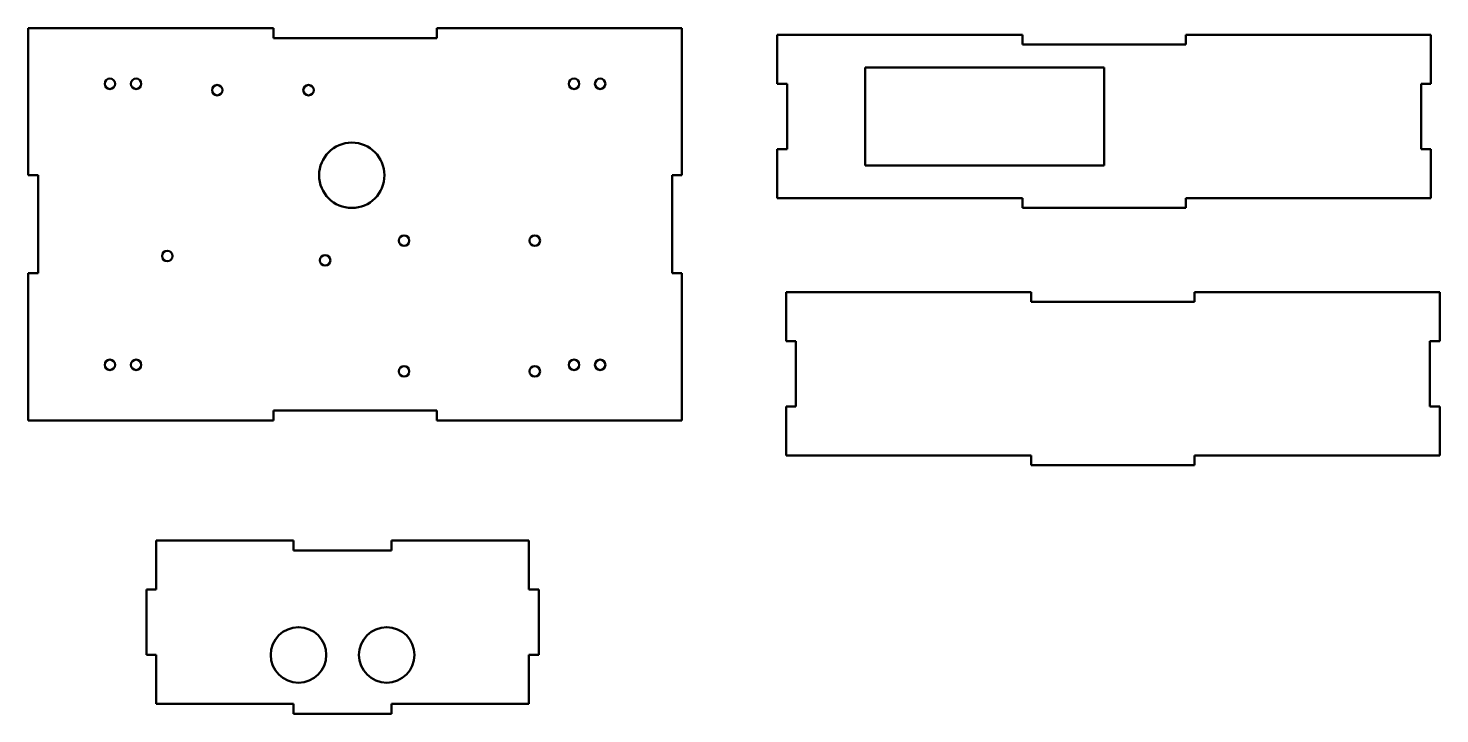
# Model space of a CAD drawing. Header units: millimetres. Extents: x 36 to 468, y 167 to 377.
import ezdxf

# ---------------------------------------------------------------- set-up
doc = ezdxf.new("R2010")
doc.units = ezdxf.units.MM
doc.layers.add('외형선(ISO)', color=7, linetype='Continuous', lineweight=50)

msp = doc.modelspace()

# ---------------------------------------------------------------- linework, layer by layer
at = {"layer": '외형선(ISO)'}
for p, q in [((36.24, 376.99), (36.24, 331.99)), ((111.24, 376.99), (36.24, 376.99)), ((111.24, 373.99), (111.24, 376.99)), ((236.24, 376.99), (161.24, 376.99)), ((161.24, 376.99), (161.24, 373.99)), ((236.24, 331.99), (236.24, 376.99)), ((161.24, 373.99), (111.24, 373.99)), ((265.43, 375), (265.43, 360)), ((340.43, 375), (265.43, 375)), ((340.43, 372), (340.43, 375)), ((390.43, 372), (340.43, 372)), ((390.43, 375), (390.43, 372)), ((465.43, 375), (390.43, 375)), ((465.43, 360), (465.43, 375)), ((292.33, 365), (365.43, 365)), ((292.33, 335), (292.33, 365)), ((365.43, 365), (365.43, 335)), ((265.43, 360), (268.43, 360)), ((268.43, 360), (268.43, 340)), ((462.43, 360), (465.43, 360)), ((462.43, 340), (462.43, 360)), ((265.43, 340), (265.43, 325)), ((268.43, 340), (265.43, 340)), ((465.43, 340), (462.43, 340)), ((465.43, 325), (465.43, 340)), ((365.43, 335), (292.33, 335)), ((36.24, 331.99), (39.24, 331.99)), ((39.24, 331.99), (39.24, 301.99)), ((233.24, 331.99), (236.24, 331.99)), ((233.24, 301.99), (233.24, 331.99)), ((265.43, 325), (340.43, 325)), ((340.43, 325), (340.43, 322)), ((390.43, 322), (390.43, 325)), ((390.43, 325), (465.43, 325)), ((340.43, 322), (390.43, 322)), ((39.24, 301.99), (36.24, 301.99)), ((36.24, 301.99), (36.24, 256.99)), ((236.24, 301.99), (233.24, 301.99)), ((236.24, 256.99), (236.24, 301.99)), ((268.15, 296.24), (268.15, 281.24)), ((343.15, 296.24), (268.15, 296.24)), ((343.15, 293.24), (343.15, 296.24)), ((393.15, 296.24), (393.15, 293.24)), ((468.15, 296.24), (393.15, 296.24)), ((468.15, 281.24), (468.15, 296.24)), ((393.15, 293.24), (343.15, 293.24)), ((268.15, 281.24), (271.15, 281.24)), ((271.15, 281.24), (271.15, 261.24)), ((465.15, 281.24), (468.15, 281.24)), ((465.15, 261.24), (465.15, 281.24)), ((111.24, 256.99), (111.24, 259.99)), ((111.24, 259.99), (161.24, 259.99)), ((161.24, 259.99), (161.24, 256.99)), ((268.15, 261.24), (268.15, 246.24)), ((271.15, 261.24), (268.15, 261.24)), ((468.15, 261.24), (465.15, 261.24)), ((468.15, 246.24), (468.15, 261.24)), ((36.24, 256.99), (111.24, 256.99)), ((161.24, 256.99), (236.24, 256.99)), ((268.15, 246.24), (343.15, 246.24)), ((343.15, 246.24), (343.15, 243.24)), ((393.15, 243.24), (393.15, 246.24)), ((393.15, 246.24), (468.15, 246.24)), ((343.15, 243.24), (393.15, 243.24)), ((117.43, 220.21), (75.43, 220.21)), ((75.43, 220.21), (75.43, 205.21)), ((117.43, 217.21), (117.43, 220.21)), ((147.43, 217.21), (117.43, 217.21)), ((189.43, 220.21), (147.43, 220.21)), ((147.43, 220.21), (147.43, 217.21)), ((189.43, 205.21), (189.43, 220.21)), ((72.43, 205.21), (72.43, 185.21)), ((75.43, 205.21), (72.43, 205.21)), ((192.43, 205.21), (189.43, 205.21)), ((192.43, 185.21), (192.43, 205.21)), ((72.43, 185.21), (75.43, 185.21)), ((75.43, 185.21), (75.43, 170.21)), ((189.43, 170.21), (189.43, 185.21)), ((189.43, 185.21), (192.43, 185.21)), ((75.43, 170.21), (117.43, 170.21)), ((117.43, 170.21), (117.43, 167.21)), ((147.43, 167.21), (147.43, 170.21)), ((147.43, 170.21), (189.43, 170.21)), ((117.43, 167.21), (147.43, 167.21))]:
    msp.add_line(p, q, dxfattribs=at)
for centre, radius in [((61.24, 359.99), 1.6), ((69.24, 359.99), 1.6), ((94.08, 358.04), 1.6), ((122.01, 358.04), 1.6), ((203.24, 359.99), 1.6), ((211.24, 359.99), 1.6), ((135.24, 331.99), 10), ((151.24, 311.99), 1.6), ((191.24, 311.99), 1.6), ((78.79, 307.29), 1.6), ((127.09, 305.96), 1.6), ((61.24, 273.99), 1.6), ((69.24, 273.99), 1.6), ((151.24, 271.99), 1.6), ((191.24, 271.99), 1.6), ((203.24, 273.99), 1.6), ((211.24, 273.99), 1.6), ((118.93, 185.21), 8.5), ((145.93, 185.21), 8.5)]:
    msp.add_circle(centre, radius, dxfattribs=at)

doc.saveas('drawing.dxf')
